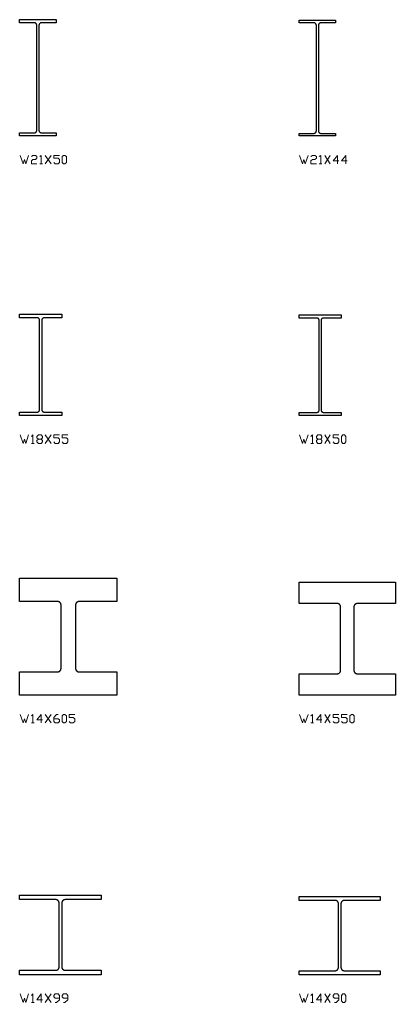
# Model space of a CAD drawing. Header units: inches. Extents: x 0 to 967, y -705 to 45.
# Drawn here: x 250 to 317.2, y -504.9 to -329.2 of the extents above; entities that cross this region are included whole.
import ezdxf

# ---------------------------------------------------------------- set-up
doc = ezdxf.new("R2010")
doc.units = ezdxf.units.IN
doc.header["$MEASUREMENT"] = 0
doc.layers.add('AISC_STEEL', color=7, linetype='Continuous')

msp = doc.modelspace()

# ---------------------------------------------------------------- linework, layer by layer
at = {"color": 3, "lineweight": 0}
for p, q in [((253.61, -354.99), (254.07, -354.99)), ((254.59, -354.99), (255.62, -353.49)), ((254.59, -353.49), (255.62, -354.99)), ((303.6, -354.99), (304.06, -354.99)), ((304.58, -354.99), (305.56, -353.49)), ((304.58, -353.49), (305.56, -354.99)), ((253.35, -404.2), (253.87, -404.2)), ((254.59, -404.98), (255.62, -403.48)), ((254.59, -403.48), (255.62, -404.98)), ((303.34, -404.2), (303.85, -404.2)), ((304.58, -404.98), (305.56, -403.48)), ((304.58, -403.48), (305.56, -404.98)), ((252.11, -404.98), (252.58, -404.98)), ((302.1, -404.98), (302.56, -404.98)), ((252.11, -454.96), (252.58, -454.96)), ((254.59, -454.96), (255.62, -453.46)), ((254.59, -453.46), (255.62, -454.96)), ((302.1, -454.96), (302.56, -454.96)), ((304.58, -454.96), (305.56, -453.46)), ((304.58, -453.46), (305.56, -454.96)), ((254.59, -504.95), (255.62, -503.45)), ((254.59, -503.45), (255.62, -504.95)), ((304.58, -504.95), (305.56, -503.45)), ((304.58, -503.45), (305.56, -504.95)), ((252.11, -504.95), (252.58, -504.95)), ((302.1, -504.95), (302.56, -504.95))]:
    msp.add_line(p, q, dxfattribs=at)
for points in [[(250.1, -353.49), (250.62, -354.99), (250.87, -354.22), (251.08, -354.99), (251.6, -353.49)], [(252.11, -353.7), (252.37, -353.49), (252.84, -353.49), (253.09, -353.7), (253.09, -353.96), (252.84, -354.22), (252.37, -354.22), (252.11, -354.47), (252.11, -354.99), (253.09, -354.99)], [(253.61, -353.7), (253.87, -353.49), (253.87, -354.99)], [(256.09, -354.73), (256.35, -354.99), (256.86, -354.99), (257.12, -354.73), (257.12, -354.22), (256.86, -353.96), (256.09, -353.96), (256.09, -353.49), (257.12, -353.49)], [(300.08, -353.49), (300.6, -354.99), (300.86, -354.22), (301.07, -354.99), (301.58, -353.49)], [(302.1, -353.7), (302.36, -353.49), (302.82, -353.49), (303.08, -353.7), (303.08, -353.96), (302.82, -354.22), (302.36, -354.22), (302.1, -354.47), (302.1, -354.99), (303.08, -354.99)], [(303.6, -353.7), (303.85, -353.49), (303.85, -354.99)], [(307.11, -354.47), (306.07, -354.47), (306.85, -353.49), (306.85, -354.99)], [(308.61, -354.47), (307.57, -354.47), (308.35, -353.49), (308.35, -354.99)], [(250.1, -403.48), (250.62, -404.98), (250.87, -404.2), (251.08, -404.98), (251.6, -403.48)], [(252.11, -403.74), (252.37, -403.48), (252.37, -404.98)], [(256.09, -404.72), (256.35, -404.98), (256.86, -404.98), (257.12, -404.72), (257.12, -404.2), (256.86, -403.99), (256.09, -403.99), (256.09, -403.48), (257.12, -403.48)], [(257.59, -404.72), (257.84, -404.98), (258.36, -404.98), (258.62, -404.72), (258.62, -404.2), (258.36, -403.99), (257.59, -403.99), (257.59, -403.48), (258.62, -403.48)], [(300.08, -403.48), (300.6, -404.98), (300.86, -404.2), (301.07, -404.98), (301.58, -403.48)], [(302.1, -403.74), (302.36, -403.48), (302.36, -404.98)], [(306.07, -404.72), (306.33, -404.98), (306.85, -404.98), (307.11, -404.72), (307.11, -404.2), (306.85, -403.99), (306.07, -403.99), (306.07, -403.48), (307.11, -403.48)], [(250.1, -453.46), (250.62, -454.96), (250.87, -454.24), (251.08, -454.96), (251.6, -453.46)], [(252.11, -453.72), (252.37, -453.46), (252.37, -454.96)], [(254.07, -454.45), (253.09, -454.45), (253.87, -453.46), (253.87, -454.96)], [(256.09, -454.24), (256.86, -454.24), (257.12, -454.45), (257.12, -454.7), (256.86, -454.96), (256.35, -454.96), (256.09, -454.7), (256.09, -453.98), (256.61, -453.46), (256.86, -453.46)], [(258.83, -454.7), (259.08, -454.96), (259.6, -454.96), (259.86, -454.7), (259.86, -454.24), (259.6, -453.98), (258.83, -453.98), (258.83, -453.46), (259.86, -453.46)], [(300.08, -453.46), (300.6, -454.96), (300.86, -454.24), (301.07, -454.96), (301.58, -453.46)], [(302.1, -453.72), (302.36, -453.46), (302.36, -454.96)], [(304.06, -454.45), (303.08, -454.45), (303.85, -453.46), (303.85, -454.96)], [(306.07, -454.7), (306.33, -454.96), (306.85, -454.96), (307.11, -454.7), (307.11, -454.24), (306.85, -453.98), (306.07, -453.98), (306.07, -453.46), (307.11, -453.46)], [(307.57, -454.7), (307.83, -454.96), (308.35, -454.96), (308.61, -454.7), (308.61, -454.24), (308.35, -453.98), (307.57, -453.98), (307.57, -453.46), (308.61, -453.46)], [(250.1, -503.45), (250.62, -504.95), (250.87, -504.23), (251.08, -504.95), (251.6, -503.45)], [(252.11, -503.71), (252.37, -503.45), (252.37, -504.95)], [(254.07, -504.48), (253.09, -504.48), (253.87, -503.45), (253.87, -504.95)], [(256.35, -504.95), (256.61, -504.95), (257.12, -504.48), (257.12, -503.71), (256.86, -503.45), (256.35, -503.45), (256.09, -503.71), (256.09, -503.97), (256.35, -504.23), (257.12, -504.23)], [(257.84, -504.95), (258.1, -504.95), (258.62, -504.48), (258.62, -503.71), (258.36, -503.45), (257.84, -503.45), (257.59, -503.71), (257.59, -503.97), (257.84, -504.23), (258.62, -504.23)], [(300.08, -503.45), (300.6, -504.95), (300.86, -504.23), (301.07, -504.95), (301.58, -503.45)], [(302.1, -503.71), (302.36, -503.45), (302.36, -504.95)], [(304.06, -504.48), (303.08, -504.48), (303.85, -503.45), (303.85, -504.95)], [(306.33, -504.95), (306.59, -504.95), (307.11, -504.48), (307.11, -503.71), (306.85, -503.45), (306.33, -503.45), (306.07, -503.71), (306.07, -503.97), (306.33, -504.23), (307.11, -504.23)]]:
    msp.add_lwpolyline(points, dxfattribs=at)
for points in [[(257.84, -354.99), (257.84, -354.99), (258.1, -354.99), (258.36, -354.73), (258.36, -353.7), (258.1, -353.49), (257.84, -353.49), (257.59, -353.7), (257.59, -354.73)], [(253.87, -404.2), (254.07, -404.46), (254.07, -404.72), (253.87, -404.98), (253.35, -404.98), (253.09, -404.72), (253.09, -404.46), (253.35, -404.2), (253.09, -403.99), (253.09, -403.74), (253.35, -403.48), (253.87, -403.48), (254.07, -403.74), (254.07, -403.99)], [(303.85, -404.2), (304.06, -404.46), (304.06, -404.72), (303.85, -404.98), (303.34, -404.98), (303.08, -404.72), (303.08, -404.46), (303.34, -404.2), (303.08, -403.99), (303.08, -403.74), (303.34, -403.48), (303.85, -403.48), (304.06, -403.74), (304.06, -403.99)], [(307.83, -404.98), (307.83, -404.98), (308.09, -404.98), (308.35, -404.72), (308.35, -403.74), (308.09, -403.48), (307.83, -403.48), (307.57, -403.74), (307.57, -404.72)], [(257.84, -454.96), (257.84, -454.96), (258.1, -454.96), (258.36, -454.7), (258.36, -453.72), (258.1, -453.46), (257.84, -453.46), (257.59, -453.72), (257.59, -454.7)], [(309.33, -454.96), (309.33, -454.96), (309.59, -454.96), (309.84, -454.7), (309.84, -453.72), (309.59, -453.46), (309.33, -453.46), (309.07, -453.72), (309.07, -454.7)], [(307.83, -504.95), (307.83, -504.95), (308.09, -504.95), (308.35, -504.69), (308.35, -503.71), (308.09, -503.45), (307.83, -503.45), (307.57, -503.71), (307.57, -504.69)]]:
    msp.add_lwpolyline(points, close=True, dxfattribs=at)
at = {"layer": 'AISC_STEEL'}
for points in [[(256.53, -329.2), (256.53, -329.74), (253.96, -329.74), (253.93, -329.74), (253.9, -329.74), (253.87, -329.74), (253.84, -329.75), (253.82, -329.76), (253.79, -329.77), (253.76, -329.78), (253.73, -329.79), (253.71, -329.8), (253.68, -329.82), (253.66, -329.83), (253.64, -329.85), (253.61, -329.87), (253.59, -329.89), (253.57, -329.92), (253.55, -329.94), (253.54, -329.96), (253.52, -329.99), (253.51, -330.01), (253.5, -330.04), (253.49, -330.07), (253.48, -330.1), (253.47, -330.12), (253.46, -330.15), (253.46, -330.18), (253.46, -330.21), (253.46, -330.24), (253.46, -348.96), (253.46, -348.99), (253.46, -349.02), (253.46, -349.05), (253.47, -349.08), (253.48, -349.1), (253.49, -349.13), (253.5, -349.16), (253.51, -349.19), (253.52, -349.21), (253.54, -349.24), (253.55, -349.26), (253.57, -349.28), (253.59, -349.31), (253.61, -349.33), (253.64, -349.35), (253.66, -349.37), (253.68, -349.38), (253.71, -349.4), (253.73, -349.41), (253.76, -349.42), (253.79, -349.43), (253.82, -349.44), (253.84, -349.45), (253.87, -349.46), (253.9, -349.46), (253.93, -349.46), (253.96, -349.46), (256.53, -349.46), (256.53, -350), (253.26, -350), (250, -350), (250, -349.46), (252.57, -349.46), (252.6, -349.46), (252.63, -349.46), (252.66, -349.46), (252.69, -349.45), (252.71, -349.44), (252.74, -349.43), (252.77, -349.42), (252.8, -349.41), (252.82, -349.4), (252.85, -349.38), (252.87, -349.37), (252.89, -349.35), (252.92, -349.33), (252.94, -349.31), (252.96, -349.28), (252.98, -349.26), (252.99, -349.24), (253.01, -349.21), (253.02, -349.19), (253.03, -349.16), (253.04, -349.13), (253.05, -349.1), (253.06, -349.08), (253.07, -349.05), (253.07, -349.02), (253.07, -348.99), (253.07, -348.96), (253.07, -330.24), (253.07, -330.21), (253.07, -330.18), (253.07, -330.15), (253.06, -330.12), (253.05, -330.1), (253.04, -330.07), (253.03, -330.04), (253.02, -330.01), (253.01, -329.99), (252.99, -329.96), (252.98, -329.94), (252.96, -329.92), (252.94, -329.89), (252.92, -329.87), (252.89, -329.85), (252.87, -329.83), (252.85, -329.82), (252.82, -329.8), (252.8, -329.79), (252.77, -329.78), (252.74, -329.77), (252.71, -329.76), (252.69, -329.75), (252.66, -329.74), (252.63, -329.74), (252.6, -329.74), (252.57, -329.74), (250, -329.74), (250, -329.2), (253.26, -329.2)], [(306.5, -329.3), (306.5, -329.75), (303.93, -329.75), (303.9, -329.75), (303.87, -329.75), (303.84, -329.76), (303.81, -329.76), (303.78, -329.77), (303.75, -329.78), (303.73, -329.79), (303.7, -329.8), (303.68, -329.82), (303.65, -329.83), (303.63, -329.85), (303.6, -329.87), (303.58, -329.89), (303.56, -329.91), (303.54, -329.93), (303.52, -329.95), (303.51, -329.98), (303.49, -330), (303.48, -330.03), (303.47, -330.05), (303.46, -330.08), (303.45, -330.11), (303.44, -330.13), (303.43, -330.16), (303.43, -330.19), (303.43, -330.22), (303.43, -330.25), (303.43, -349.05), (303.43, -349.08), (303.43, -349.11), (303.43, -349.14), (303.44, -349.17), (303.45, -349.19), (303.46, -349.22), (303.47, -349.25), (303.48, -349.27), (303.49, -349.3), (303.51, -349.32), (303.52, -349.35), (303.54, -349.37), (303.56, -349.39), (303.58, -349.41), (303.6, -349.43), (303.63, -349.45), (303.65, -349.47), (303.68, -349.48), (303.7, -349.5), (303.73, -349.51), (303.75, -349.52), (303.78, -349.53), (303.81, -349.54), (303.84, -349.54), (303.87, -349.55), (303.9, -349.55), (303.93, -349.55), (306.5, -349.55), (306.5, -350), (303.25, -350), (300, -350), (300, -349.55), (302.57, -349.55), (302.6, -349.55), (302.63, -349.55), (302.66, -349.54), (302.69, -349.54), (302.72, -349.53), (302.75, -349.52), (302.77, -349.51), (302.8, -349.5), (302.82, -349.48), (302.85, -349.47), (302.87, -349.45), (302.9, -349.43), (302.92, -349.41), (302.94, -349.39), (302.96, -349.37), (302.98, -349.35), (302.99, -349.32), (303.01, -349.3), (303.02, -349.27), (303.03, -349.25), (303.04, -349.22), (303.05, -349.19), (303.06, -349.17), (303.07, -349.14), (303.07, -349.11), (303.07, -349.08), (303.07, -349.05), (303.07, -330.25), (303.07, -330.22), (303.07, -330.19), (303.07, -330.16), (303.06, -330.13), (303.05, -330.11), (303.04, -330.08), (303.03, -330.05), (303.02, -330.03), (303.01, -330), (302.99, -329.98), (302.98, -329.95), (302.96, -329.93), (302.94, -329.91), (302.92, -329.89), (302.9, -329.87), (302.87, -329.85), (302.85, -329.83), (302.82, -329.82), (302.8, -329.8), (302.77, -329.79), (302.75, -329.78), (302.72, -329.77), (302.69, -329.76), (302.66, -329.76), (302.63, -329.75), (302.6, -329.75), (302.57, -329.75), (300, -329.75), (300, -329.3), (303.25, -329.3)], [(257.53, -381.9), (257.53, -382.53), (254.36, -382.53), (254.33, -382.53), (254.3, -382.53), (254.27, -382.54), (254.24, -382.55), (254.21, -382.56), (254.19, -382.57), (254.16, -382.58), (254.13, -382.6), (254.11, -382.62), (254.09, -382.64), (254.07, -382.66), (254.05, -382.68), (254.03, -382.7), (254.01, -382.73), (254, -382.76), (253.99, -382.78), (253.98, -382.81), (253.97, -382.84), (253.96, -382.87), (253.96, -382.9), (253.96, -382.93), (253.96, -398.97), (253.96, -399), (253.96, -399.03), (253.97, -399.06), (253.98, -399.09), (253.99, -399.12), (254, -399.14), (254.01, -399.17), (254.03, -399.2), (254.05, -399.22), (254.07, -399.24), (254.09, -399.26), (254.11, -399.28), (254.13, -399.3), (254.16, -399.32), (254.19, -399.33), (254.21, -399.34), (254.24, -399.35), (254.27, -399.36), (254.3, -399.37), (254.33, -399.37), (254.36, -399.37), (257.53, -399.37), (257.53, -400), (253.76, -400), (250, -400), (250, -399.37), (253.17, -399.37), (253.2, -399.37), (253.23, -399.37), (253.26, -399.36), (253.29, -399.35), (253.32, -399.34), (253.34, -399.33), (253.37, -399.32), (253.4, -399.3), (253.42, -399.28), (253.44, -399.26), (253.46, -399.24), (253.48, -399.22), (253.5, -399.2), (253.52, -399.17), (253.53, -399.14), (253.54, -399.12), (253.55, -399.09), (253.56, -399.06), (253.57, -399.03), (253.57, -399), (253.57, -398.97), (253.57, -382.93), (253.57, -382.9), (253.57, -382.87), (253.56, -382.84), (253.55, -382.81), (253.54, -382.78), (253.53, -382.76), (253.52, -382.73), (253.5, -382.7), (253.48, -382.68), (253.46, -382.66), (253.44, -382.64), (253.42, -382.62), (253.4, -382.6), (253.37, -382.58), (253.34, -382.57), (253.32, -382.56), (253.29, -382.55), (253.26, -382.54), (253.23, -382.53), (253.2, -382.53), (253.17, -382.53), (250, -382.53), (250, -381.9), (253.76, -381.9)], [(307.5, -382), (307.5, -382.57), (304.33, -382.57), (304.3, -382.57), (304.27, -382.57), (304.24, -382.58), (304.22, -382.59), (304.19, -382.6), (304.16, -382.61), (304.14, -382.62), (304.11, -382.63), (304.09, -382.65), (304.07, -382.67), (304.05, -382.69), (304.03, -382.71), (304.01, -382.73), (303.99, -382.75), (303.98, -382.78), (303.96, -382.81), (303.95, -382.83), (303.94, -382.86), (303.94, -382.89), (303.93, -382.91), (303.93, -382.94), (303.93, -382.97), (303.93, -399.03), (303.93, -399.06), (303.93, -399.09), (303.94, -399.11), (303.94, -399.14), (303.95, -399.17), (303.96, -399.19), (303.98, -399.22), (303.99, -399.25), (304.01, -399.27), (304.03, -399.29), (304.05, -399.31), (304.07, -399.33), (304.09, -399.35), (304.11, -399.37), (304.14, -399.38), (304.16, -399.39), (304.19, -399.4), (304.22, -399.41), (304.24, -399.42), (304.27, -399.43), (304.3, -399.43), (304.33, -399.43), (307.5, -399.43), (307.5, -400), (303.75, -400), (300, -400), (300, -399.43), (303.17, -399.43), (303.2, -399.43), (303.23, -399.43), (303.26, -399.42), (303.28, -399.41), (303.31, -399.4), (303.34, -399.39), (303.36, -399.38), (303.39, -399.37), (303.41, -399.35), (303.43, -399.33), (303.45, -399.31), (303.47, -399.29), (303.49, -399.27), (303.51, -399.25), (303.52, -399.22), (303.54, -399.19), (303.55, -399.17), (303.56, -399.14), (303.56, -399.11), (303.57, -399.09), (303.57, -399.06), (303.57, -399.03), (303.57, -382.97), (303.57, -382.94), (303.57, -382.91), (303.56, -382.89), (303.56, -382.86), (303.55, -382.83), (303.54, -382.81), (303.52, -382.78), (303.51, -382.75), (303.49, -382.73), (303.47, -382.71), (303.45, -382.69), (303.43, -382.67), (303.41, -382.65), (303.39, -382.63), (303.36, -382.62), (303.34, -382.61), (303.31, -382.6), (303.28, -382.59), (303.26, -382.58), (303.23, -382.57), (303.2, -382.57), (303.17, -382.57), (300, -382.57), (300, -382), (303.75, -382)], [(267.4, -429.1), (267.4, -433.26), (260.6, -433.26), (260.57, -433.26), (260.54, -433.26), (260.51, -433.27), (260.48, -433.27), (260.45, -433.28), (260.43, -433.29), (260.4, -433.3), (260.37, -433.31), (260.34, -433.32), (260.32, -433.33), (260.29, -433.35), (260.27, -433.36), (260.24, -433.38), (260.22, -433.4), (260.2, -433.42), (260.18, -433.44), (260.16, -433.46), (260.14, -433.48), (260.12, -433.5), (260.1, -433.53), (260.09, -433.55), (260.07, -433.58), (260.06, -433.6), (260.05, -433.63), (260.04, -433.66), (260.03, -433.69), (260.02, -433.71), (260.01, -433.74), (260.01, -433.77), (260, -433.8), (260, -433.83), (260, -433.86), (260, -445.24), (260, -445.27), (260, -445.3), (260.01, -445.33), (260.01, -445.36), (260.02, -445.39), (260.03, -445.41), (260.04, -445.44), (260.05, -445.47), (260.06, -445.5), (260.07, -445.52), (260.09, -445.55), (260.1, -445.57), (260.12, -445.6), (260.14, -445.62), (260.16, -445.64), (260.18, -445.66), (260.2, -445.68), (260.22, -445.7), (260.24, -445.72), (260.27, -445.74), (260.29, -445.75), (260.32, -445.77), (260.34, -445.78), (260.37, -445.79), (260.4, -445.8), (260.43, -445.81), (260.45, -445.82), (260.48, -445.83), (260.51, -445.83), (260.54, -445.84), (260.57, -445.84), (260.6, -445.84), (267.4, -445.84), (267.4, -450), (258.7, -450), (250, -450), (250, -445.84), (256.8, -445.84), (256.83, -445.84), (256.86, -445.84), (256.89, -445.83), (256.92, -445.83), (256.95, -445.82), (256.97, -445.81), (257, -445.8), (257.03, -445.79), (257.06, -445.78), (257.08, -445.77), (257.11, -445.75), (257.13, -445.74), (257.16, -445.72), (257.18, -445.7), (257.2, -445.68), (257.22, -445.66), (257.24, -445.64), (257.26, -445.62), (257.28, -445.6), (257.3, -445.57), (257.31, -445.55), (257.33, -445.52), (257.34, -445.5), (257.35, -445.47), (257.36, -445.44), (257.37, -445.41), (257.38, -445.39), (257.39, -445.36), (257.39, -445.33), (257.4, -445.3), (257.4, -445.27), (257.4, -445.24), (257.4, -433.86), (257.4, -433.83), (257.4, -433.8), (257.39, -433.77), (257.39, -433.74), (257.38, -433.71), (257.37, -433.69), (257.36, -433.66), (257.35, -433.63), (257.34, -433.6), (257.33, -433.58), (257.31, -433.55), (257.3, -433.53), (257.28, -433.5), (257.26, -433.48), (257.24, -433.46), (257.22, -433.44), (257.2, -433.42), (257.18, -433.4), (257.16, -433.38), (257.13, -433.36), (257.11, -433.35), (257.08, -433.33), (257.06, -433.32), (257.03, -433.31), (257, -433.3), (256.97, -433.29), (256.95, -433.28), (256.92, -433.27), (256.89, -433.27), (256.86, -433.26), (256.83, -433.26), (256.8, -433.26), (250, -433.26), (250, -429.1), (258.7, -429.1)], [(317.2, -429.8), (317.2, -433.62), (310.39, -433.62), (310.36, -433.62), (310.33, -433.62), (310.3, -433.63), (310.27, -433.63), (310.24, -433.64), (310.22, -433.65), (310.19, -433.66), (310.16, -433.67), (310.13, -433.68), (310.11, -433.69), (310.08, -433.71), (310.06, -433.72), (310.03, -433.74), (310.01, -433.76), (309.99, -433.78), (309.97, -433.8), (309.95, -433.82), (309.93, -433.84), (309.91, -433.86), (309.89, -433.89), (309.88, -433.91), (309.86, -433.94), (309.85, -433.96), (309.84, -433.99), (309.83, -434.02), (309.82, -434.05), (309.81, -434.07), (309.8, -434.1), (309.8, -434.13), (309.79, -434.16), (309.79, -434.19), (309.79, -434.22), (309.79, -445.58), (309.79, -445.61), (309.79, -445.64), (309.8, -445.67), (309.8, -445.7), (309.81, -445.73), (309.82, -445.75), (309.83, -445.78), (309.84, -445.81), (309.85, -445.84), (309.86, -445.86), (309.88, -445.89), (309.89, -445.91), (309.91, -445.94), (309.93, -445.96), (309.95, -445.98), (309.97, -446), (309.99, -446.02), (310.01, -446.04), (310.03, -446.06), (310.06, -446.08), (310.08, -446.09), (310.11, -446.11), (310.13, -446.12), (310.16, -446.13), (310.19, -446.14), (310.22, -446.15), (310.24, -446.16), (310.27, -446.17), (310.3, -446.17), (310.33, -446.18), (310.36, -446.18), (310.39, -446.18), (317.2, -446.18), (317.2, -450), (308.6, -450), (300, -450), (300, -446.18), (306.81, -446.18), (306.84, -446.18), (306.87, -446.18), (306.9, -446.17), (306.93, -446.17), (306.96, -446.16), (306.98, -446.15), (307.01, -446.14), (307.04, -446.13), (307.07, -446.12), (307.09, -446.11), (307.12, -446.09), (307.14, -446.08), (307.17, -446.06), (307.19, -446.04), (307.21, -446.02), (307.23, -446), (307.25, -445.98), (307.27, -445.96), (307.29, -445.94), (307.31, -445.91), (307.32, -445.89), (307.34, -445.86), (307.35, -445.84), (307.36, -445.81), (307.37, -445.78), (307.38, -445.75), (307.39, -445.73), (307.4, -445.7), (307.4, -445.67), (307.41, -445.64), (307.41, -445.61), (307.41, -445.58), (307.41, -434.22), (307.41, -434.19), (307.41, -434.16), (307.4, -434.13), (307.4, -434.1), (307.39, -434.07), (307.38, -434.05), (307.37, -434.02), (307.36, -433.99), (307.35, -433.96), (307.34, -433.94), (307.32, -433.91), (307.31, -433.89), (307.29, -433.86), (307.27, -433.84), (307.25, -433.82), (307.23, -433.8), (307.21, -433.78), (307.19, -433.76), (307.17, -433.74), (307.14, -433.72), (307.12, -433.71), (307.09, -433.69), (307.07, -433.68), (307.04, -433.67), (307.01, -433.66), (306.98, -433.65), (306.96, -433.64), (306.93, -433.63), (306.9, -433.63), (306.87, -433.62), (306.84, -433.62), (306.81, -433.62), (300, -433.62), (300, -429.8), (308.6, -429.8)], [(264.6, -485.8), (264.6, -486.58), (258.14, -486.58), (258.11, -486.58), (258.08, -486.58), (258.05, -486.59), (258.03, -486.59), (258, -486.6), (257.97, -486.61), (257.94, -486.62), (257.91, -486.63), (257.89, -486.64), (257.86, -486.65), (257.83, -486.67), (257.81, -486.68), (257.79, -486.7), (257.76, -486.72), (257.74, -486.74), (257.72, -486.76), (257.7, -486.78), (257.68, -486.8), (257.66, -486.82), (257.64, -486.85), (257.63, -486.87), (257.61, -486.9), (257.6, -486.92), (257.59, -486.95), (257.58, -486.98), (257.57, -487.01), (257.56, -487.03), (257.55, -487.06), (257.55, -487.09), (257.55, -487.12), (257.54, -487.15), (257.54, -487.18), (257.54, -498.62), (257.54, -498.65), (257.55, -498.68), (257.55, -498.71), (257.55, -498.74), (257.56, -498.77), (257.57, -498.79), (257.58, -498.82), (257.59, -498.85), (257.6, -498.88), (257.61, -498.9), (257.63, -498.93), (257.64, -498.95), (257.66, -498.98), (257.68, -499), (257.7, -499.02), (257.72, -499.04), (257.74, -499.06), (257.76, -499.08), (257.79, -499.1), (257.81, -499.12), (257.83, -499.13), (257.86, -499.15), (257.89, -499.16), (257.91, -499.17), (257.94, -499.18), (257.97, -499.19), (258, -499.2), (258.03, -499.21), (258.05, -499.21), (258.08, -499.22), (258.11, -499.22), (258.14, -499.22), (264.6, -499.22), (264.6, -500), (257.3, -500), (250, -500), (250, -499.22), (256.46, -499.22), (256.49, -499.22), (256.52, -499.22), (256.55, -499.21), (256.57, -499.21), (256.6, -499.2), (256.63, -499.19), (256.66, -499.18), (256.69, -499.17), (256.71, -499.16), (256.74, -499.15), (256.77, -499.13), (256.79, -499.12), (256.81, -499.1), (256.84, -499.08), (256.86, -499.06), (256.88, -499.04), (256.9, -499.02), (256.92, -499), (256.94, -498.98), (256.96, -498.95), (256.97, -498.93), (256.99, -498.9), (257, -498.88), (257.01, -498.85), (257.02, -498.82), (257.03, -498.79), (257.04, -498.77), (257.05, -498.74), (257.05, -498.71), (257.05, -498.68), (257.06, -498.65), (257.06, -498.62), (257.06, -487.18), (257.06, -487.15), (257.05, -487.12), (257.05, -487.09), (257.05, -487.06), (257.04, -487.03), (257.03, -487.01), (257.02, -486.98), (257.01, -486.95), (257, -486.92), (256.99, -486.9), (256.97, -486.87), (256.96, -486.85), (256.94, -486.82), (256.92, -486.8), (256.9, -486.78), (256.88, -486.76), (256.86, -486.74), (256.84, -486.72), (256.81, -486.7), (256.79, -486.68), (256.77, -486.67), (256.74, -486.65), (256.71, -486.64), (256.69, -486.63), (256.66, -486.62), (256.63, -486.61), (256.6, -486.6), (256.57, -486.59), (256.55, -486.59), (256.52, -486.58), (256.49, -486.58), (256.46, -486.58), (250, -486.58), (250, -485.8), (257.3, -485.8)], [(314.5, -486), (314.5, -486.71), (308.07, -486.71), (308.04, -486.71), (308.01, -486.71), (307.98, -486.72), (307.95, -486.72), (307.92, -486.73), (307.9, -486.74), (307.87, -486.75), (307.84, -486.76), (307.81, -486.77), (307.79, -486.78), (307.76, -486.8), (307.74, -486.81), (307.71, -486.83), (307.69, -486.85), (307.67, -486.87), (307.65, -486.89), (307.63, -486.91), (307.61, -486.93), (307.59, -486.95), (307.57, -486.98), (307.56, -487), (307.54, -487.03), (307.53, -487.05), (307.52, -487.08), (307.51, -487.11), (307.5, -487.14), (307.49, -487.16), (307.48, -487.19), (307.48, -487.22), (307.47, -487.25), (307.47, -487.28), (307.47, -487.31), (307.47, -498.69), (307.47, -498.72), (307.47, -498.75), (307.48, -498.78), (307.48, -498.81), (307.49, -498.84), (307.5, -498.86), (307.51, -498.89), (307.52, -498.92), (307.53, -498.95), (307.54, -498.97), (307.56, -499), (307.57, -499.02), (307.59, -499.05), (307.61, -499.07), (307.63, -499.09), (307.65, -499.11), (307.67, -499.13), (307.69, -499.15), (307.71, -499.17), (307.74, -499.19), (307.76, -499.2), (307.79, -499.22), (307.81, -499.23), (307.84, -499.24), (307.87, -499.25), (307.9, -499.26), (307.92, -499.27), (307.95, -499.28), (307.98, -499.28), (308.01, -499.29), (308.04, -499.29), (308.07, -499.29), (314.5, -499.29), (314.5, -500), (307.25, -500), (300, -500), (300, -499.29), (306.43, -499.29), (306.46, -499.29), (306.49, -499.29), (306.52, -499.28), (306.55, -499.28), (306.58, -499.27), (306.6, -499.26), (306.63, -499.25), (306.66, -499.24), (306.69, -499.23), (306.71, -499.22), (306.74, -499.2), (306.76, -499.19), (306.79, -499.17), (306.81, -499.15), (306.83, -499.13), (306.85, -499.11), (306.87, -499.09), (306.89, -499.07), (306.91, -499.05), (306.93, -499.02), (306.94, -499), (306.96, -498.97), (306.97, -498.95), (306.98, -498.92), (306.99, -498.89), (307, -498.86), (307.01, -498.84), (307.02, -498.81), (307.02, -498.78), (307.03, -498.75), (307.03, -498.72), (307.03, -498.69), (307.03, -487.31), (307.03, -487.28), (307.03, -487.25), (307.02, -487.22), (307.02, -487.19), (307.01, -487.16), (307, -487.14), (306.99, -487.11), (306.98, -487.08), (306.97, -487.05), (306.96, -487.03), (306.94, -487), (306.93, -486.98), (306.91, -486.95), (306.89, -486.93), (306.87, -486.91), (306.85, -486.89), (306.83, -486.87), (306.81, -486.85), (306.79, -486.83), (306.76, -486.81), (306.74, -486.8), (306.71, -486.78), (306.69, -486.77), (306.66, -486.76), (306.63, -486.75), (306.6, -486.74), (306.58, -486.73), (306.55, -486.72), (306.52, -486.72), (306.49, -486.71), (306.46, -486.71), (306.43, -486.71), (300, -486.71), (300, -486), (307.25, -486)]]:
    msp.add_lwpolyline(points, close=True, dxfattribs=at)

doc.saveas('drawing.dxf')
